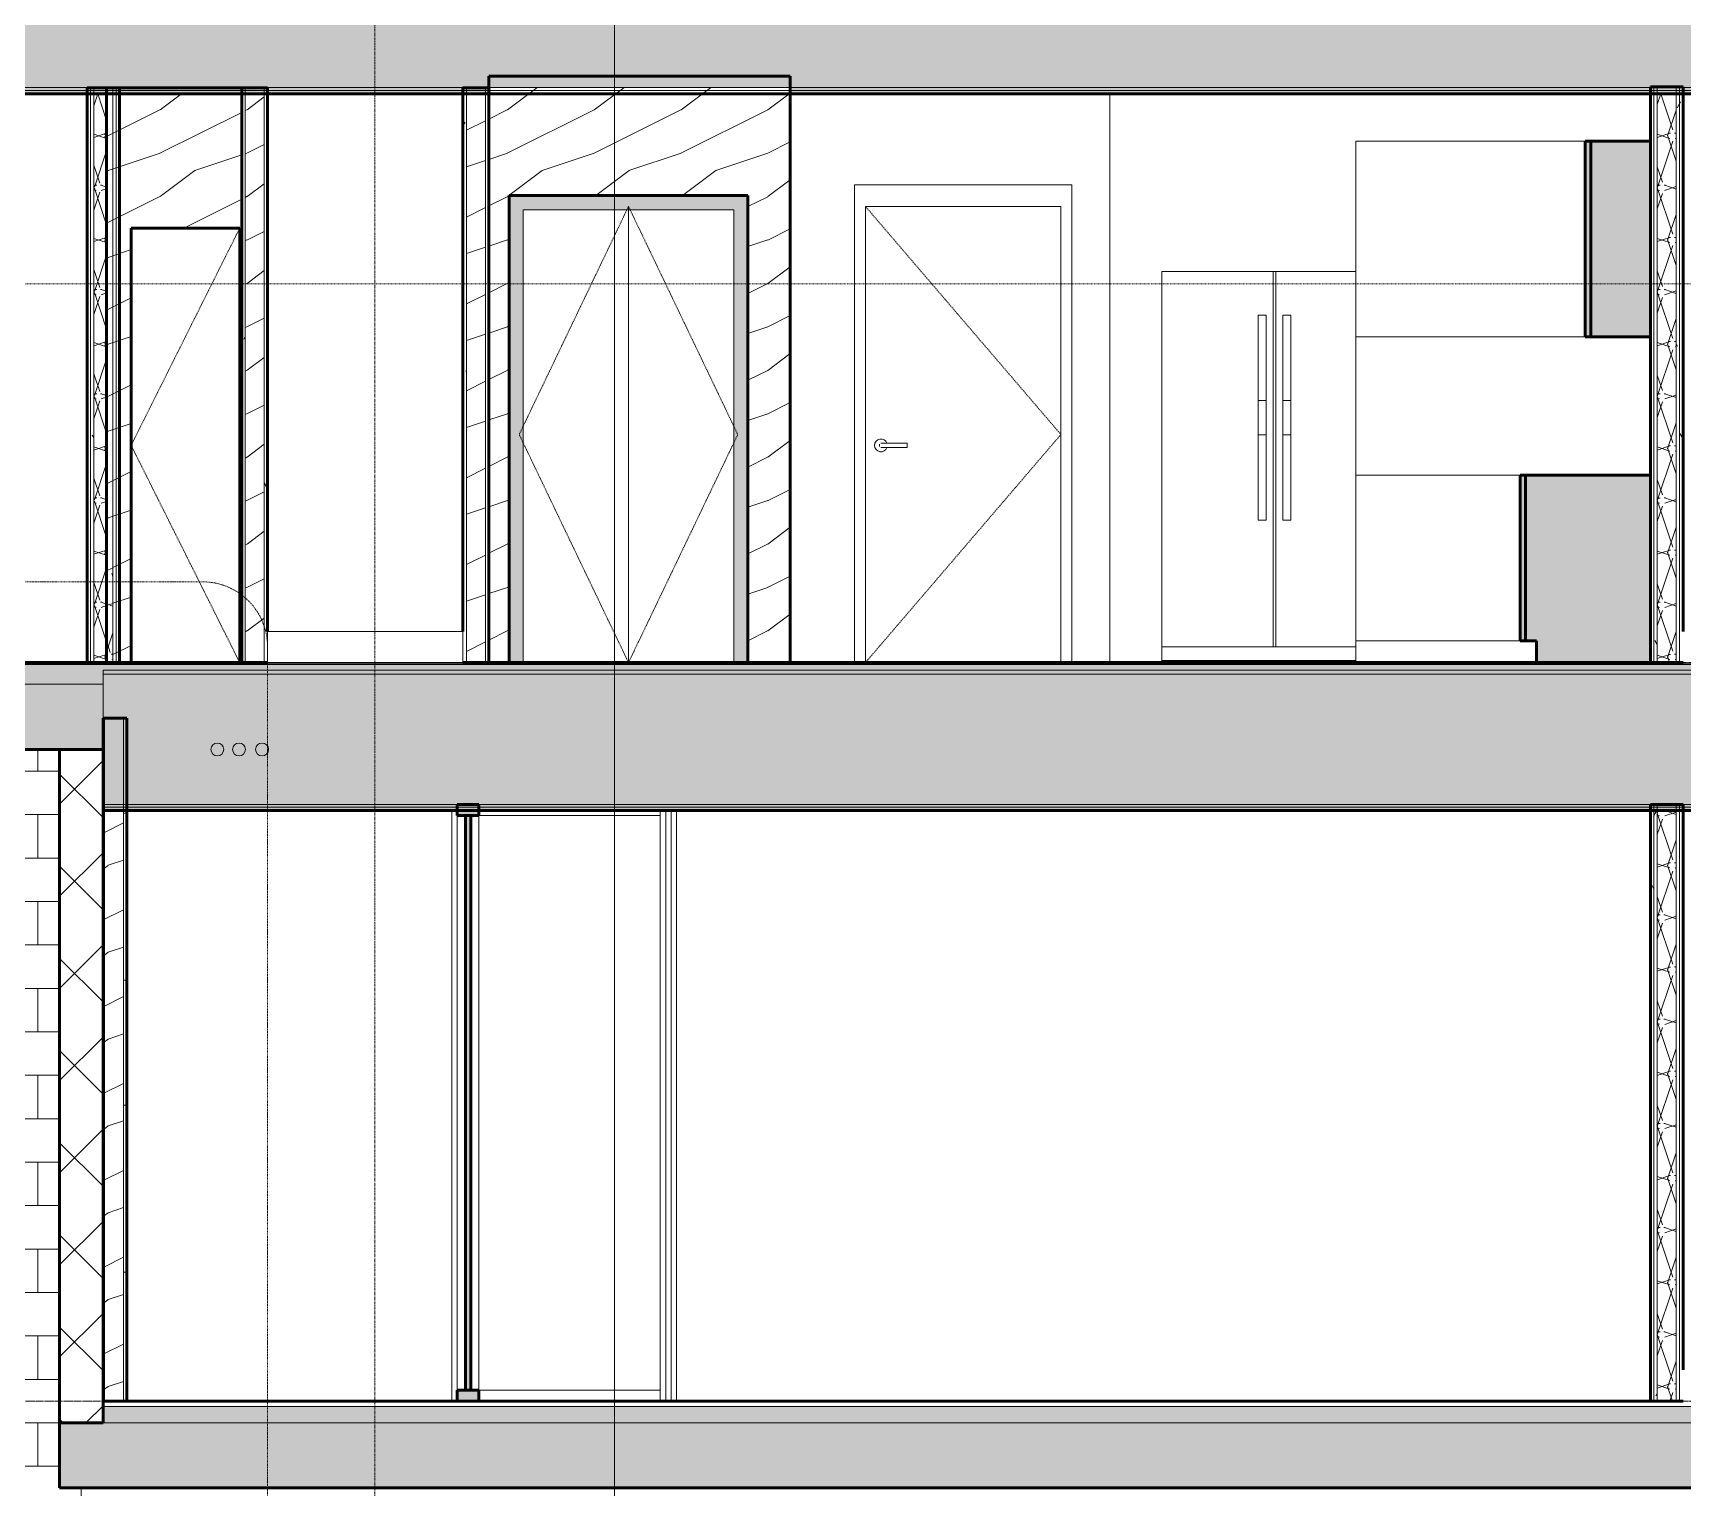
# Model space of a CAD drawing. Header units: inches. Extents: x -4168 to 1833, y -300 to 637.
# Drawn here: x -3217.3 to -2913.3, y -16 to 251.9 of the extents above; entities that cross this region are included whole.
import ezdxf

# ---------------------------------------------------------------- set-up
doc = ezdxf.new("R2010")
doc.units = ezdxf.units.IN
doc.header["$MEASUREMENT"] = 0
for name, pattern in [('Aligning Line 1_8_', [0.25, 0.125, -0.125]), ('Dash 1_16_', [0.125, 0.0625, -0.0625]), ('Dash Dot 3_16_', [0.3125, 0.1875, -0.0625, 0, -0.0625]), ('Grid Line 1_2_', [0.875, 0.5, -0.125, 0.125, -0.125])]:
    doc.linetypes.add(name, pattern=pattern)
for name, color, linetype, lineweight in [('0-1', 7, 'Continuous', 5), ('0-2', 7, 'Continuous', 13), ('0-3', 55, 'Continuous', 9), ('A-ANNO-SYMB-1', 150, 'Dash Dot 3_16_', 9), ('A-DOOR-2', 135, 'Continuous', 13), ('A-DOOR-4', 250, 'Continuous', 9), ('A-DOOR-7', 31, 'Continuous', 9), ('A-DOOR-8', 250, 'Dash 1_16_', 9), ('A-DOOR-FRAM-1', 250, 'Continuous', 9), ('A-FLOR-1', 8, 'Continuous', 5), ('A-FLOR-2', 31, 'Continuous', 5), ('A-FLOR-3', 251, 'Continuous', 5), ('A-FLOR-7', 192, 'Continuous', 50), ('A-FLOR-LEVL-1', 51, 'Grid Line 1_2_', 9), ('A-FLOR-MCUT', 51, 'Continuous', 13), ('A-FLOR-PATT-1', 8, 'Continuous', 9), ('A-GLAZ-CURT-1', 130, 'Continuous', 9), ('A-GLAZ-CURT-2', 10, 'Continuous', 50), ('A-GLAZ-CURT-3', 55, 'Continuous', 9), ('A-GLAZ-CWMG-1', 247, 'Continuous', 9), ('A-GLAZ-CWMG-2', 10, 'Continuous', 50), ('A-GLAZ-CWMG-3', 55, 'Continuous', 9), ('A-WALL-1', 10, 'Continuous', 50), ('A-WALL-2', 7, 'Continuous', 13), ('A-WALL-4', 252, 'Continuous', 13), ('A-WALL-PATT-1', 250, 'Continuous', 9), ('A-WALL-PATT-2', 253, 'Continuous', 9), ('A-WALL-PATT-3', 55, 'Continuous', 9), ('A-WALL-PATT-4', 45, 'Continuous', 9), ('G-ANNO-SYMB', 111, 'Aligning Line 1_8_', 9), ('G-ANNO-SYMB-1', 111, 'Continuous', 9), ('I-WALL-1', 10, 'Continuous', 50), ('I-WALL-2', 135, 'Continuous', 13), ('P-PIPE-3', 94, 'Continuous', 9), ('P-SANR-FIXT-1', 55, 'Continuous', 9), ('Q-CASE-1', 55, 'Continuous', 9), ('Q-CASE-2', 9, 'Continuous', 9), ('Q-CASE-3', 10, 'Continuous', 50), ('Q-SPCQ-1', 55, 'Continuous', 9), ('S-GRID-1', 1, 'Grid Line 1_2_', 9)]:
    doc.layers.add(name, color=color, linetype=linetype, lineweight=lineweight)
pattern_1 = [(216.87, (-3763.257, 162.627), (47.980943, 31.987086), [7.997, -71.971]), (206.565, (-3753.661, 157.829), (-15.993714, -15.99413), [17.881, -17.881]), (198.435, (-3753.661, 149.832), (-31.98674, -15.99388), [10.115, -40.461])]
pattern_2 = [(0, (-3769.654, 146.633), (30.72, 7.68), [1.267, -21.773, 1.267, -21.773, -122.88]), (0, (-3769.654, 146.633), (30.72, 7.68), [-46.08, 1.267, -44.813, 1.267, -21.773, -53.76]), (0, (-3769.654, 146.633), (30.72, 7.68), [-115.2, 1.267, -14.093, 1.267, -37.133]), (120, (-3758.134, 150.473), (-22.011075, 22.7643), [1.267, -21.773, 1.267, -21.773, -122.88]), (120, (-3758.134, 150.473), (-22.011075, 22.7643), [-46.08, 1.267, -44.813, 1.267, -21.773, -53.76]), (120, (-3758.134, 150.473), (-22.011075, 22.7643), [-115.2, 1.267, -14.093, 1.267, -37.133]), (240, (-3754.294, 165.833), (-8.708925, -30.4443), [1.267, -21.773, 1.267, -21.773, -122.88]), (240, (-3754.294, 165.833), (-8.708925, -30.4443), [-46.08, 1.267, -44.813, 1.267, -21.773, -53.76]), (240, (-3754.294, 165.833), (-8.708925, -30.4443), [-115.2, 1.267, -14.093, 1.267, -37.133])]
pattern_3 = [(161.57, (-3769.174, 147.113), (-3.8399538, -1.54e-05), [0, -27.322, 3.034, 0]), (18.43, (-3770.134, 147.113), (-3.8399538, 1.54e-05), [0, -27.322, 3.034, 0]), (108.43, (-3769.174, 147.113), (1.919622, -9.6005246), [9.106, -21.25]), (71.57, (-3770.134, 147.113), (1.919622, 9.6005246), [9.106, -21.25])]
pattern_4 = [(0, (-3769.654, 146.633), (15.36, 3.84), [1.267, -10.253, 1.267, -10.253, -61.44]), (0, (-3769.654, 146.633), (15.36, 3.84), [-23.04, 1.267, -21.773, 1.267, -10.253, -26.88]), (0, (-3769.654, 146.633), (15.36, 3.84), [-57.6, 1.267, -6.413, 1.267, -17.933]), (120, (-3763.894, 148.553), (-11.0055376, 11.38215), [1.267, -10.253, 1.267, -10.253, -61.44]), (120, (-3763.894, 148.553), (-11.0055376, 11.38215), [-23.04, 1.267, -21.773, 1.267, -10.253, -26.88]), (120, (-3763.894, 148.553), (-11.0055376, 11.38215), [-57.6, 1.267, -6.413, 1.267, -17.933]), (240, (-3761.974, 156.233), (-4.3544624, -15.22215), [1.267, -10.253, 1.267, -10.253, -61.44]), (240, (-3761.974, 156.233), (-4.3544624, -15.22215), [-23.04, 1.267, -21.773, 1.267, -10.253, -26.88]), (240, (-3761.974, 156.233), (-4.3544624, -15.22215), [-57.6, 1.267, -6.413, 1.267, -17.933])]
pattern_5 = [(50, (-3769.654, 146.633), (27.5427, -2.40992), [2.88, -31.68]), (355, (-3769.654, 146.633), (-5.32784, 28.88427), [2.304, -25.344]), (100.451, (-3767.36, 146.432), (22.2153, 26.47393), [2.448, -26.924]), (46.184, (-3769.654, 154.313), (40.9819, -6.3564), [4.32, -47.52]), (96.636, (-3766.24, 153.784), (35.89075, 37.4062), [3.671, -40.386]), (351.184, (-3769.654, 154.313), (35.891, 37.4062), [3.456, -38.016]), (21, (-3765.814, 152.393), (22.92104, -15.46073), [2.88, -31.68]), (326, (-3765.814, 152.393), (9.34353, 27.84574), [2.304, -25.344]), (71.451, (-3763.904, 151.105), (32.26477, 12.38442), [2.448, -26.924]), (37.5, (-3769.654, 146.633), (0.466855, 12.782707), [1.267, -23.77, 1.267, -24.461, -25.44]), (37.5, (-3769.654, 146.633), (0.466855, 12.782707), [-50.765, 1.267, -24.173]), (7.5, (-3769.654, 146.633), (10.10159, 15.14509), [1.267, -13.402, 1.267, -23.194, -9.696]), (7.5, (-3769.654, 146.633), (10.10159, 15.14509), [-39.13, 1.267, -8.429]), (327.5, (-3778.217, 146.633), (20.49916, -0.86578), [1.267, -8.333, 1.267, -28.685, -39.744]), (327.5, (-3778.217, 146.633), (20.49916, -0.86578), [-39.552, 1.267, -38.477]), (317.5, (-3782.057, 146.633), (22.39478, 3.84429), [1.267, -11.213, 1.267, -18.624, -28.224]), (317.5, (-3782.057, 146.633), (22.39478, 3.84429), [-32.371, 1.267, -26.957])]

# ---------------------------------------------------------------- blocks, each defined once
blk = doc.blocks.new('Refrigerator_-_Side-by-Side_6047 - 36_ X 30_-1372843-BUILDING SECTION - NORTH_SOUTH THRU PARKING RAMP - LOOKING WEST')
at = {"layer": 'Q-SPCQ-1'}
for p, q in [((-3009.32, 340), (-3009.32, 270.87)), ((-2988.82, 340), (-3009.32, 340)), ((-2988.32, 340), (-2988.82, 340)), ((-2988.82, 270.87), (-2988.82, 340)), ((-2988.32, 340), (-2988.32, 270.87)), ((-2973.57, 340), (-2988.32, 340)), ((-2973.57, 270.87), (-2973.57, 340)), ((-2991.6, 316.29), (-2991.6, 332)), ((-2991.6, 332), (-2990.09, 332)), ((-2990.09, 332), (-2990.09, 316.29)), ((-2987.06, 316.29), (-2987.06, 332)), ((-2985.55, 332), (-2987.06, 332)), ((-2985.55, 332), (-2985.55, 316.29)), ((-2991.6, 309.94), (-2991.6, 316.29)), ((-2991.6, 316.29), (-2990.09, 316.29)), ((-2990.09, 316.29), (-2990.09, 309.94)), ((-2987.06, 309.94), (-2987.06, 316.29)), ((-2985.55, 316.29), (-2987.06, 316.29)), ((-2985.55, 316.29), (-2985.55, 309.94)), ((-2991.6, 294.23), (-2991.6, 309.94)), ((-2991.6, 309.94), (-2990.09, 309.94)), ((-2990.09, 309.94), (-2990.09, 294.23)), ((-2987.06, 294.23), (-2987.06, 309.94)), ((-2985.55, 309.94), (-2987.06, 309.94)), ((-2985.55, 309.94), (-2985.55, 294.23)), ((-2991.6, 294.23), (-2990.09, 294.23)), ((-2985.55, 294.23), (-2987.06, 294.23)), ((-3009.32, 268.37), (-3009.32, 270.87)), ((-3009.32, 270.87), (-2988.82, 270.87)), ((-2988.32, 270.87), (-2988.82, 270.87)), ((-2988.32, 270.87), (-2973.57, 270.87)), ((-2973.57, 270.87), (-2973.57, 268.37)), ((-3009.32, 268.37), (-2973.57, 268.37)), ((-3009.32, 268), (-3009.32, 268.37)), ((-2973.57, 268.37), (-2973.57, 268))]:
    blk.add_line(p, q, dxfattribs=at)
blk = doc.blocks.new('OD_CW_Base Cabinet - OD_CW_Base Cabinet-1445614-BUILDING SECTION - NORTH_SOUTH THRU PARKING RAMP - LOOKING WEST')
at = {"layer": 'Q-CASE-2'}
for points in [[(-2943.32, 272), (-2942.32, 272), (-2942.32, 302.5), (-2943.32, 302.5), (-2943.32, 297.77)], [(-2923.97, 268), (-2919.32, 268), (-2919.32, 302.5), (-2942.32, 302.5), (-2942.32, 272), (-2940.32, 272), (-2940.32, 268)]]:
    blk.add_hatch(color=256, dxfattribs=at).paths.add_polyline_path(points, flags=0)
at = {"layer": 'Q-CASE-3'}
for p, q in [((-2943.32, 302.5), (-2943.32, 272)), ((-2942.32, 302.5), (-2943.32, 302.5)), ((-2942.32, 272), (-2942.32, 302.5)), ((-2942.32, 302.5), (-2942.32, 272)), ((-2919.32, 302.5), (-2942.32, 302.5)), ((-2919.32, 268), (-2919.32, 302.5)), ((-2943.32, 272), (-2942.32, 272)), ((-2942.32, 272), (-2940.32, 272)), ((-2940.32, 272), (-2940.32, 268)), ((-2940.32, 268), (-2919.32, 268))]:
    blk.add_line(p, q, dxfattribs=at)
blk = doc.blocks.new('OD_CW_Base Cabinet - OD_CW_Base Cabinet-1916523-BUILDING SECTION - NORTH_SOUTH THRU PARKING RAMP - LOOKING WEST')
at = {"layer": 'Q-CASE-1'}
for p, q in [((-2943.32, 302.5), (-2973.57, 302.5)), ((-2973.57, 272), (-2943.32, 272))]:
    blk.add_line(p, q, dxfattribs=at)
blk = doc.blocks.new('OD_CW_Upper Cabinet - OD_CW_Upper Cabinet-1916543-BUILDING SECTION - NORTH_SOUTH THRU PARKING RAMP - LOOKING WEST')
at = {"layer": 'Q-CASE-2'}
for points in [[(-2931.32, 328), (-2930.32, 328), (-2930.32, 364), (-2931.32, 364), (-2931.32, 343.62)], [(-2919.32, 328), (-2919.32, 364), (-2930.32, 364), (-2930.32, 328), (-2923.97, 328)]]:
    blk.add_hatch(color=256, dxfattribs=at).paths.add_polyline_path(points, flags=0)
at = {"layer": 'Q-CASE-3'}
for p, q in [((-2931.32, 364), (-2931.32, 328)), ((-2930.32, 364), (-2931.32, 364)), ((-2930.32, 328), (-2930.32, 364)), ((-2930.32, 364), (-2930.32, 328)), ((-2919.32, 364), (-2930.32, 364)), ((-2919.32, 328), (-2919.32, 364)), ((-2931.32, 328), (-2930.32, 328)), ((-2930.32, 328), (-2919.32, 328))]:
    blk.add_line(p, q, dxfattribs=at)
blk = doc.blocks.new('OD_CW_Upper Cabinet - OD_CW_Upper Cabinet-1916511-BUILDING SECTION - NORTH_SOUTH THRU PARKING RAMP - LOOKING WEST')
at = {"layer": 'Q-CASE-1'}
for p, q in [((-2931.32, 364), (-2973.57, 364)), ((-2973.57, 364), (-2973.57, 340)), ((-2973.57, 328), (-2931.32, 328))]:
    blk.add_line(p, q, dxfattribs=at)
blk = doc.blocks.new('Flush-Double-Door-Adj_swing-w_handle_2100 - 1_-8_ x 7_-0_-2080036-BUILDING SECTION - NORTH_SOUTH THRU PARKING RAMP - LOOKING WEST')
at = {"layer": 'A-DOOR-7'}
blk.add_hatch(color=256, dxfattribs=at).paths.add_polyline_path([(-3126.95, 268), (-3126.95, 351.37), (-3088.2, 351.37), (-3088.2, 268), (-3085.57, 268), (-3085.57, 354), (-3129.57, 354), (-3129.57, 268)], flags=0)
at = {"layer": 'A-DOOR-2'}
blk.add_line((-3107.57, 352), (-3107.57, 268), dxfattribs=at)
at = {"layer": 'A-DOOR-7'}
for p, q in [((-3085.57, 354), (-3129.57, 354)), ((-3129.57, 354), (-3129.57, 268)), ((-3085.57, 268), (-3085.57, 354)), ((-3126.95, 268), (-3126.95, 351.37)), ((-3126.95, 351.37), (-3088.2, 351.37)), ((-3088.2, 351.37), (-3088.2, 268)), ((-3129.57, 268), (-3126.95, 268)), ((-3088.2, 268), (-3085.57, 268))]:
    blk.add_line(p, q, dxfattribs=at)
at = {"layer": 'A-DOOR-8'}
for p, q in [((-3107.57, 352), (-3127.71, 310)), ((-3107.57, 352), (-3087.44, 310)), ((-3107.57, 268), (-3127.71, 310)), ((-3107.57, 268), (-3087.44, 310))]:
    blk.add_line(p, q, dxfattribs=at)
blk = doc.blocks.new('Shower Base-3D - 36_ x 36_-V10-BUILDING SECTION - NORTH_SOUTH THRU PARKING RAMP - LOOKING WEST')
at = {"layer": 'P-SANR-FIXT-1'}
for p, q in [((-3174.06, 273.75), (-3138.06, 273.75)), ((-3174.06, 268), (-3174.06, 273.75)), ((-3138.06, 268), (-3138.06, 273.75)), ((-3138.06, 268), (-3174.06, 268))]:
    blk.add_line(p, q, dxfattribs=at)
blk = doc.blocks.new('Single-Flush - CLOSET-V11-BUILDING SECTION - NORTH_SOUTH THRU PARKING RAMP - LOOKING WEST')
at = {"layer": 'A-DOOR-8'}
for p in [(-3179.19, 348), (-3179.19, 268)]:
    blk.add_line(p, (-3199.19, 308), dxfattribs=at)
blk = doc.blocks.new('CTR - 1st Phase - Unit Layouts_rvt-1-BUILDING SECTION - NORTH_SOUTH THRU PARKING RAMP - LOOKING WEST')
at = {"layer": 'A-WALL-PATT-1'}
h = blk.add_hatch(dxfattribs=at)
h.set_pattern_fill('FP_1', color=256, style=0, pattern_type=2)
h.set_pattern_definition(pattern_2)
h.paths.add_polyline_path([(-3178.19, 136), (-3178.19, 240.75), (-3178.81, 240.75), (-3178.81, 136)], flags=0)
h = blk.add_hatch(dxfattribs=at)
h.set_pattern_fill('FP_1', color=256, style=0, pattern_type=2)
h.set_pattern_definition(pattern_2)
h.paths.add_polyline_path([(-3174.06, 136), (-3174.06, 240.75), (-3174.69, 240.75), (-3174.69, 136)], flags=0)
h = blk.add_hatch(dxfattribs=at)
h.set_pattern_fill('FP_1', color=256, style=0, pattern_type=2)
h.set_pattern_definition(pattern_2)
h.paths.add_polyline_path([(-3138.06, 136), (-3137.44, 136), (-3137.44, 240.75), (-3138.06, 240.75), (-3138.06, 137.3)], flags=0)
at = {"layer": 'A-WALL-PATT-2'}
h = blk.add_hatch(dxfattribs=at)
h.set_pattern_fill('FP_4', color=256, style=0, pattern_type=2)
h.set_pattern_definition(pattern_1)
h.paths.add_polyline_path([(-3202.57, 136), (-3199.19, 136), (-3199.19, 216), (-3179.19, 216), (-3179.19, 136), (-3178.81, 136), (-3178.83, 240.75), (-3203.7, 240.75), (-3203.7, 136), (-3202.57, 155.95)], flags=0)
h = blk.add_hatch(dxfattribs=at)
h.set_pattern_fill('FP_4', color=256, style=0, pattern_type=2)
h.set_pattern_definition(pattern_1)
h.paths.add_polyline_path([(-3177.22, 136), (-3174.69, 136), (-3174.69, 240.75), (-3178.19, 240.75), (-3178.19, 136)], flags=0)
h = blk.add_hatch(dxfattribs=at)
h.set_pattern_fill('FP_4', color=256, style=0, pattern_type=2)
h.set_pattern_definition(pattern_1)
h.paths.add_polyline_path([(-3133.94, 136), (-3133.94, 240.75), (-3137.44, 240.75), (-3137.44, 136)], flags=0)
h = blk.add_hatch(dxfattribs=at)
h.set_pattern_fill('FP_4', color=256, style=0, pattern_type=2)
h.set_pattern_definition(pattern_1)
h.paths.add_polyline_path([(-3085.57, 136), (-3077.77, 136), (-3077.77, 241.87), (-3132.95, 241.87), (-3132.76, 240.75), (-3133.31, 240.75), (-3133.31, 136), (-3129.57, 136), (-3129.57, 222), (-3085.57, 222), (-3085.57, 138.4)], flags=0)
at = {"layer": 'A-WALL-1'}
for p, q in [((-3077.77, 244), (-3133.31, 244)), ((-3133.31, 244), (-3133.31, 136)), ((-3077.77, 136), (-3077.77, 244)), ((-3178.81, 241.87), (-3203.7, 241.87)), ((-3203.7, 241.87), (-3203.7, 136)), ((-3178.81, 241.87), (-3178.81, 136)), ((-3174.06, 241.87), (-3178.81, 241.87)), ((-3178.81, 136), (-3178.81, 241.87)), ((-3174.06, 141.75), (-3174.06, 241.87)), ((-3138.06, 241.87), (-3138.06, 141.75)), ((-3133.31, 241.87), (-3138.06, 241.87)), ((-3133.31, 136), (-3133.31, 241.87)), ((-3129.57, 136), (-3129.57, 222)), ((-3129.57, 222), (-3085.57, 222)), ((-3085.57, 222), (-3085.57, 136)), ((-3199.19, 136), (-3199.19, 216)), ((-3199.19, 216), (-3179.19, 216)), ((-3179.19, 216), (-3179.19, 136)), ((-3203.7, 136), (-3199.19, 136)), ((-3179.19, 136), (-3178.81, 136)), ((-3178.81, 136), (-3174.06, 136)), ((-3138.06, 136), (-3133.31, 136)), ((-3133.31, 136), (-3129.57, 136)), ((-3085.57, 136), (-3077.77, 136))]:
    blk.add_line(p, q, dxfattribs=at)
at = {"layer": 'A-WALL-2'}
for p, q in [((-3178.19, 136), (-3178.19, 241.87)), ((-3174.69, 136), (-3174.69, 241.87)), ((-3137.44, 136), (-3137.44, 241.87)), ((-3133.94, 136), (-3133.94, 241.87))]:
    blk.add_line(p, q, dxfattribs=at)
at = {"layer": '0-2'}
for name in ['OD_CW_Upper Cabinet - OD_CW_Upper Cabinet-1916511-BUILDING SECTION - NORTH_SOUTH THRU PARKING RAMP - LOOKING WEST', 'OD_CW_Upper Cabinet - OD_CW_Upper Cabinet-1916543-BUILDING SECTION - NORTH_SOUTH THRU PARKING RAMP - LOOKING WEST', 'Flush-Double-Door-Adj_swing-w_handle_2100 - 1_-8_ x 7_-0_-2080036-BUILDING SECTION - NORTH_SOUTH THRU PARKING RAMP - LOOKING WEST', 'Single-Flush - CLOSET-V11-BUILDING SECTION - NORTH_SOUTH THRU PARKING RAMP - LOOKING WEST', 'Refrigerator_-_Side-by-Side_6047 - 36_ X 30_-1372843-BUILDING SECTION - NORTH_SOUTH THRU PARKING RAMP - LOOKING WEST', 'OD_CW_Base Cabinet - OD_CW_Base Cabinet-1916523-BUILDING SECTION - NORTH_SOUTH THRU PARKING RAMP - LOOKING WEST', 'OD_CW_Base Cabinet - OD_CW_Base Cabinet-1445614-BUILDING SECTION - NORTH_SOUTH THRU PARKING RAMP - LOOKING WEST', 'Shower Base-3D - 36_ x 36_-V10-BUILDING SECTION - NORTH_SOUTH THRU PARKING RAMP - LOOKING WEST']:
    blk.add_blockref(name, (0, -132), dxfattribs=at)
blk = doc.blocks.new('System Panel - Glazed-2030653-BUILDING SECTION - NORTH_SOUTH THRU PARKING RAMP - LOOKING WEST')
at = {"layer": 'A-GLAZ-CURT-1'}
blk.add_hatch(color=256, dxfattribs=at).paths.add_polyline_path([(-3137.31, 2), (-3136.62, 2), (-3136.62, 107.87), (-3137.62, 107.87), (-3137.62, 2)], flags=0)
at = {"layer": 'A-GLAZ-CURT-2'}
for p, q in [((-3136.62, 107.87), (-3137.62, 107.87)), ((-3137.62, 107.87), (-3137.62, 2)), ((-3136.62, 2), (-3136.62, 107.87)), ((-3137.62, 2), (-3136.62, 2))]:
    blk.add_line(p, q, dxfattribs=at)
blk = doc.blocks.new('Rectangular Mullion - 2_ x 4_ rectangular-1978849-BUILDING SECTION - NORTH_SOUTH THRU PARKING RAMP - LOOKING WEST')
at = {"layer": 'A-GLAZ-CWMG-1'}
blk.add_hatch(color=256, dxfattribs=at).paths.add_polyline_path([(-3136.62, 107.87), (-3135.12, 107.87), (-3135.12, 108.75), (-3139.12, 108.75), (-3139.12, 107.87), (-3137.12, 107.87)], flags=0)
at = {"layer": 'A-GLAZ-CWMG-2'}
for p, q in [((-3135.12, 109.87), (-3139.12, 109.87)), ((-3139.12, 109.87), (-3139.12, 107.87)), ((-3135.12, 107.87), (-3135.12, 109.87)), ((-3139.12, 107.87), (-3135.12, 107.87))]:
    blk.add_line(p, q, dxfattribs=at)
blk = doc.blocks.new('Rectangular Mullion - 2_ x 4_ rectangular-1978850-BUILDING SECTION - NORTH_SOUTH THRU PARKING RAMP - LOOKING WEST')
at = {"layer": 'A-GLAZ-CWMG-1'}
blk.add_hatch(color=256, dxfattribs=at).paths.add_polyline_path([(-3136.62, 0), (-3135.12, 0), (-3135.12, 2), (-3139.12, 2), (-3139.12, 0), (-3137.12, 0)], flags=0)
at = {"layer": 'A-GLAZ-CWMG-2'}
for p, q in [((-3135.12, 2), (-3139.12, 2)), ((-3139.12, 2), (-3139.12, 0)), ((-3135.12, 0), (-3135.12, 2)), ((-3139.12, 0), (-3135.12, 0))]:
    blk.add_line(p, q, dxfattribs=at)
blk = doc.blocks.new('Rectangular Mullion - 2_ x 4_ rectangular-2030648-BUILDING SECTION - NORTH_SOUTH THRU PARKING RAMP - LOOKING WEST')
at = {"layer": 'A-GLAZ-CWMG-3'}
for p, q in [((-3139.12, 107.87), (-3139.12, 2)), ((-3135.12, 107.87), (-3135.12, 2))]:
    blk.add_line(p, q, dxfattribs=at)
blk = doc.blocks.new('HOLLOW METAL - UNIT DOOR-2058840-BUILDING SECTION - NORTH_SOUTH THRU PARKING RAMP - LOOKING WEST')
at = {"layer": 'A-DOOR-4'}
for p, q in [((-3063.92, 352), (-3063.92, 268)), ((-3027.92, 352), (-3063.92, 352)), ((-3027.92, 268), (-3027.92, 352)), ((-3056.25, 308.39), (-3060.38, 308.39)), ((-3060.38, 307.61), (-3056.25, 307.61)), ((-3056.25, 308.39), (-3056.25, 308)), ((-3056.25, 308), (-3056.25, 307.61))]:
    blk.add_line(p, q, dxfattribs=at)
at = {"layer": 'A-DOOR-4', "flags": 128}
for points in [[(-3060.38, 308.39), (-3060.4, 308.39), (-3060.43, 308.39), (-3060.45, 308.39), (-3060.47, 308.39), (-3060.5, 308.39), (-3060.52, 308.39), (-3060.54, 308.39), (-3060.57, 308.39), (-3060.59, 308.39), (-3060.61, 308.39), (-3060.63, 308.39), (-3060.65, 308.39), (-3060.67, 308.39), (-3060.69, 308.39), (-3060.71, 308.39), (-3060.73, 308.39), (-3060.75, 308.39), (-3060.77, 308.39), (-3060.79, 308.39), (-3060.8, 308.39), (-3060.82, 308.39), (-3060.84, 308.39), (-3060.85, 308.39), (-3060.86, 308.39), (-3060.88, 308.39), (-3060.89, 308.39), (-3060.9, 308.39), (-3060.91, 308.39), (-3060.92, 308.39), (-3060.93, 308.39), (-3060.94, 308.39), (-3060.95, 308.39), (-3060.95, 308.39), (-3060.96, 308.39), (-3060.96, 308.39), (-3060.97, 308.39), (-3060.97, 308.39), (-3060.97, 308.39), (-3060.97, 308.39)], [(-3060.97, 307.61), (-3060.97, 307.61), (-3060.97, 307.61), (-3060.97, 307.61), (-3060.96, 307.61), (-3060.96, 307.61), (-3060.95, 307.61), (-3060.95, 307.61), (-3060.94, 307.61), (-3060.93, 307.61), (-3060.92, 307.61), (-3060.91, 307.61), (-3060.9, 307.61), (-3060.89, 307.61), (-3060.88, 307.61), (-3060.87, 307.61), (-3060.85, 307.61), (-3060.84, 307.61), (-3060.82, 307.61), (-3060.81, 307.61), (-3060.79, 307.61), (-3060.77, 307.61), (-3060.76, 307.61), (-3060.74, 307.61), (-3060.72, 307.61), (-3060.7, 307.61), (-3060.68, 307.61), (-3060.66, 307.61), (-3060.64, 307.61), (-3060.62, 307.61), (-3060.59, 307.61), (-3060.57, 307.61), (-3060.55, 307.61), (-3060.53, 307.61), (-3060.5, 307.61), (-3060.48, 307.61), (-3060.46, 307.61), (-3060.43, 307.61), (-3060.41, 307.61), (-3060.39, 307.61), (-3060.38, 307.61)]]:
    blk.add_lwpolyline(points, dxfattribs=at)
at = {"layer": 'A-DOOR-4'}
for centre, radius, start, end in [((-3061.07, 308), 1.18, 19.6343, 180), ((-3061.07, 308), 1.18, 180, 340.4367), ((-3060.97, 308), 0.394, 150, 180), ((-3060.97, 308), 0.394, 180, 210), ((-3060.97, 308), 0.394, 90, 105), ((-3060.97, 308), 0.394, 255, 270)]:
    blk.add_arc(centre, radius, start, end, dxfattribs=at)
at = {"layer": 'A-DOOR-8'}
for p, q in [((-3063.92, 352), (-3027.92, 310)), ((-3027.92, 310), (-3063.92, 268))]:
    blk.add_line(p, q, dxfattribs=at)
at = {"layer": 'A-DOOR-FRAM-1'}
for p, q in [((-3065.92, 356), (-3065.92, 268)), ((-3025.92, 356), (-3065.92, 356)), ((-3025.92, 268), (-3025.92, 356)), ((-3063.92, 268), (-3063.92, 352)), ((-3063.92, 352), (-3027.92, 352)), ((-3027.92, 268), (-3027.92, 352))]:
    blk.add_line(p, q, dxfattribs=at)
blk = doc.blocks.new('System Panel - Glazed-2075370-BUILDING SECTION - NORTH_SOUTH THRU PARKING RAMP - LOOKING WEST')
at = {"layer": 'A-GLAZ-CURT-3'}
blk.add_line((-3101.73, 107.87), (-3135.12, 107.87), dxfattribs=at)
blk = doc.blocks.new('Rectangular Mullion - 2_ x 4_ rectangular-2075367-BUILDING SECTION - NORTH_SOUTH THRU PARKING RAMP - LOOKING WEST')
at = {"layer": 'A-GLAZ-CWMG-3'}
for q in [(-3135.12, 2), (-3101.73, 0)]:
    blk.add_line((-3101.73, 2), q, dxfattribs=at)
blk = doc.blocks.new('Rectangular Mullion - 2_ x 4_ rectangular-2075504-BUILDING SECTION - NORTH_SOUTH THRU PARKING RAMP - LOOKING WEST')
at = {"layer": 'A-GLAZ-CWMG-3'}
blk.add_line((-3100.72, 108.75), (-3100.72, 0), dxfattribs=at)
blk = doc.blocks.new('Rectangular Mullion - 2_ x 4_ rectangular-2075369-BUILDING SECTION - NORTH_SOUTH THRU PARKING RAMP - LOOKING WEST')
at = {"layer": 'A-GLAZ-CWMG-3'}
for p, q in [((-3101.73, 108.75), (-3101.73, 0)), ((-3099.73, 0), (-3099.73, 108.75))]:
    blk.add_line(p, q, dxfattribs=at)
blk = doc.blocks.new('CTR - 1st Phase - Common Walls_rvt-1-BUILDING SECTION - NORTH_SOUTH THRU PARKING RAMP - LOOKING WEST')
at = {"layer": 'A-WALL-4'}
blk.add_hatch(color=256, dxfattribs=at).paths.add_polyline_path([(-3204.12, 0), (-3204.12, 108.75), (-3204.37, 108.75), (-3204.37, 0)], flags=0)
at = {"layer": 'A-WALL-PATT-1'}
h = blk.add_hatch(dxfattribs=at)
h.set_pattern_fill('FP_1', color=256, style=0, pattern_type=2)
h.set_pattern_definition(pattern_2)
h.paths.add_polyline_path([(-3206.7, 136), (-3206.7, 240.75), (-3207.32, 240.75), (-3207.32, 136)], flags=0)
h = blk.add_hatch(dxfattribs=at)
h.set_pattern_fill('FP_1', color=256, style=0, pattern_type=2)
h.set_pattern_definition(pattern_2)
h.paths.add_polyline_path([(-3206.7, 136), (-3206.07, 136), (-3206.07, 240.75), (-3206.7, 240.75), (-3206.7, 160.23)], flags=0)
h = blk.add_hatch(dxfattribs=at)
h.set_pattern_fill('FP_1', color=256, style=0, pattern_type=2)
h.set_pattern_definition(pattern_2)
h.paths.add_polyline_path([(-2918.7, 136), (-2918.07, 136), (-2918.07, 240.75), (-2918.7, 240.75), (-2918.7, 137.3)], flags=0)
h = blk.add_hatch(dxfattribs=at)
h.set_pattern_fill('FP_1', color=256, style=0, pattern_type=2)
h.set_pattern_definition(pattern_2)
h.paths.add_polyline_path([(-2913.95, 136), (-2913.95, 240.75), (-2914.57, 240.75), (-2914.57, 136)], flags=0)
h = blk.add_hatch(dxfattribs=at)
h.set_pattern_fill('FP_1', color=256, style=0, pattern_type=2)
h.set_pattern_definition(pattern_2)
h.paths.add_polyline_path([(-2913.32, 136), (-2913.32, 240.75), (-2913.95, 240.75), (-2913.95, 136)], flags=0)
h = blk.add_hatch(dxfattribs=at)
h.set_pattern_fill('FP_1', color=256, style=0, pattern_type=2)
h.set_pattern_definition(pattern_2)
h.paths.add_polyline_path([(-3200, 0), (-3200, 108.75), (-3200.62, 108.75), (-3200.62, 0)], flags=0)
h = blk.add_hatch(dxfattribs=at)
h.set_pattern_fill('FP_1', color=256, style=0, pattern_type=2)
h.set_pattern_definition(pattern_2)
h.paths.add_polyline_path([(-2919.32, 0), (-2918.7, 0), (-2918.7, 108.75), (-2919.32, 108.75), (-2919.32, 0.4)], flags=0)
h = blk.add_hatch(dxfattribs=at)
h.set_pattern_fill('FP_1', color=256, style=0, pattern_type=2)
h.set_pattern_definition(pattern_2)
h.paths.add_polyline_path([(-2918.7, 0), (-2918.07, 0), (-2918.07, 108.75), (-2918.7, 108.75), (-2918.7, 0.4)], flags=0)
h = blk.add_hatch(dxfattribs=at)
h.set_pattern_fill('FP_1', color=256, style=0, pattern_type=2)
h.set_pattern_definition(pattern_2)
h.paths.add_polyline_path([(-2913.95, 0), (-2913.95, 108.75), (-2914.57, 108.75), (-2914.57, 0)], flags=0)
at = {"layer": 'A-WALL-PATT-2'}
h = blk.add_hatch(dxfattribs=at)
h.set_pattern_fill('FP_5', color=256, style=0, pattern_type=2)
h.set_pattern_definition(pattern_3)
h.paths.add_polyline_path([(-3202.57, 136), (-3202.57, 155.95), (-3203.7, 136)], flags=0)
h.paths.add_polyline_path([(-3204.37, 136), (-3203.7, 136), (-3203.7, 240.75), (-3206.07, 240.75), (-3206.07, 136)], flags=0)
h = blk.add_hatch(dxfattribs=at)
h.set_pattern_fill('FP_5', color=256, style=0, pattern_type=2)
h.set_pattern_definition(pattern_3)
h.paths.add_polyline_path([(-2914.57, 136), (-2914.57, 240.75), (-2918.07, 240.75), (-2918.07, 136)], flags=0)
h = blk.add_hatch(dxfattribs=at)
h.set_pattern_fill('FP_4', color=256, style=0, pattern_type=2)
h.set_pattern_definition(pattern_1)
h.paths.add_polyline_path([(-3200.62, 0), (-3200.62, 108.75), (-3204.12, 108.75), (-3204.12, 0)], flags=0)
h = blk.add_hatch(dxfattribs=at)
h.set_pattern_fill('FP_5', color=256, style=0, pattern_type=2)
h.set_pattern_definition(pattern_3)
h.paths.add_polyline_path([(-2918.07, 0), (-2914.57, 0), (-2914.57, 108.75), (-2918.07, 108.75), (-2918.07, 0.39)], flags=0)
at = {"layer": 'A-WALL-1'}
for p, q in [((-3204.37, 125.75), (-3204.37, 0)), ((-3200, 125.75), (-3204.37, 125.75)), ((-3200, 0), (-3200, 125.75)), ((-3204.37, 0), (-3200, 0))]:
    blk.add_line(p, q, dxfattribs=at)
at = {"layer": 'A-WALL-2'}
for p, q in [((-3206.7, 241.87), (-3206.7, 136)), ((-3206.07, 241.87), (-3206.07, 136)), ((-3202.57, 241.87), (-3202.57, 136)), ((-3201.95, 241.87), (-3201.95, 136)), ((-2918.7, 242), (-2918.7, 136)), ((-2918.07, 242), (-2918.07, 136)), ((-2914.57, 242), (-2914.57, 136)), ((-2913.95, 242), (-2913.95, 136)), ((-3204.12, 125.75), (-3204.12, 0)), ((-3200.62, 125.75), (-3200.62, 0)), ((-2918.7, 0), (-2918.7, 109.87)), ((-2918.07, 0), (-2918.07, 109.87)), ((-2914.57, 0), (-2914.57, 109.87)), ((-2913.95, 0), (-2913.95, 109.87))]:
    blk.add_line(p, q, dxfattribs=at)
at = {"layer": 'I-WALL-1'}
for p, q in [((-3207.32, 241.87), (-3207.32, 136)), ((-3201.32, 241.87), (-3207.32, 241.87)), ((-3201.32, 136), (-3201.32, 241.87)), ((-2919.32, 242), (-2919.32, 136)), ((-2913.32, 242), (-2919.32, 242)), ((-2913.32, 141.75), (-2913.32, 242)), ((-3207.32, 136), (-3201.32, 136)), ((-2919.32, 136), (-2913.32, 136)), ((-2913.32, 109.87), (-2919.32, 109.87)), ((-2919.32, 109.87), (-2919.32, 0)), ((-2913.32, 5.75), (-2913.32, 109.87)), ((-2919.32, 0), (-2913.32, 0))]:
    blk.add_line(p, q, dxfattribs=at)
at = {"layer": 'I-WALL-2'}
for p, q in [((-3018.92, 240.75), (-3018.92, 136)), ((-3065.92, 136), (-3065.92, 224)), ((-3065.92, 224), (-3025.92, 224)), ((-3025.92, 224), (-3025.92, 136)), ((-3140.12, 0), (-3140.12, 108.75)), ((-3098.72, 108.75), (-3098.72, 0))]:
    blk.add_line(p, q, dxfattribs=at)
at = {"layer": 'P-PIPE-3'}
for centre, start, end in [((-3183.32, 120), 0, 180), ((-3183.32, 120), 180, 0), ((-3179.32, 120), 0, 180), ((-3179.32, 120), 180, 0), ((-3175.07, 120), 0, 180), ((-3175.07, 120), 180, 0)]:
    blk.add_arc(centre, 1.19, start, end, dxfattribs=at)
at = {"layer": '0-3'}
for name, p in [('HOLLOW METAL - UNIT DOOR-2058840-BUILDING SECTION - NORTH_SOUTH THRU PARKING RAMP - LOOKING WEST', (0, -132)), ('Rectangular Mullion - 2_ x 4_ rectangular-1978849-BUILDING SECTION - NORTH_SOUTH THRU PARKING RAMP - LOOKING WEST', (0, 0)), ('Rectangular Mullion - 2_ x 4_ rectangular-2030648-BUILDING SECTION - NORTH_SOUTH THRU PARKING RAMP - LOOKING WEST', (0, 0)), ('System Panel - Glazed-2030653-BUILDING SECTION - NORTH_SOUTH THRU PARKING RAMP - LOOKING WEST', (0, 0)), ('System Panel - Glazed-2075370-BUILDING SECTION - NORTH_SOUTH THRU PARKING RAMP - LOOKING WEST', (0, 0)), ('Rectangular Mullion - 2_ x 4_ rectangular-2075369-BUILDING SECTION - NORTH_SOUTH THRU PARKING RAMP - LOOKING WEST', (0, 0)), ('Rectangular Mullion - 2_ x 4_ rectangular-2075504-BUILDING SECTION - NORTH_SOUTH THRU PARKING RAMP - LOOKING WEST', (0, 0)), ('Rectangular Mullion - 2_ x 4_ rectangular-1978850-BUILDING SECTION - NORTH_SOUTH THRU PARKING RAMP - LOOKING WEST', (0, 0)), ('Rectangular Mullion - 2_ x 4_ rectangular-2075367-BUILDING SECTION - NORTH_SOUTH THRU PARKING RAMP - LOOKING WEST', (0, 0))]:
    blk.add_blockref(name, p, dxfattribs=at)
blk = doc.blocks.new('CTR - 1st Phase -Stairs _ Elevators_rvt-1-BUILDING SECTION - NORTH_SOUTH THRU PARKING RAMP - LOOKING WEST')
at = {"layer": 'A-WALL-PATT-3'}
h = blk.add_hatch(dxfattribs=at)
h.set_pattern_fill('FP_17', color=256, style=0, pattern_type=2)
h.set_pattern_definition([(0, (-3208.374, -164), (0, 8), []), (90, (-3208.374, -164), (-8, 8), [8, -8])])
h.paths.add_polyline_path([(-3204.37, -128), (-3204.37, -126.95), (-3650.9, -59.95), (-3650.9, -128), (-3261.64, -128)], flags=0)
h.paths.add_polyline_path([(-3655.77, -128), (-3655.77, -59.22), (-3724.72, -48.87), (-3724.72, -48.76), (-3748.91, -47.07), (-3748.91, -128), (-3666.84, -128)], flags=0)
h.paths.add_polyline_path([(-3204.37, -114.82), (-3204.37, -16), (-3212.37, -16), (-3212.37, 120), (-3748.91, 120), (-3748.91, 75.25), (-3710.16, 75.25), (-3710.16, 73.25), (-3748.91, 73.25), (-3748.91, -35.04), (-3724.72, -36.73), (-3261.64, -106.23)], flags=0)
at = {"layer": 'A-WALL-PATT-4'}
h = blk.add_hatch(dxfattribs=at)
h.set_pattern_fill('FP_18', color=256, style=0, pattern_type=2)
h.set_pattern_definition([(45, (-3769.654, 146.633), (-8.48528, 8.48528), []), (135, (-3769.654, 146.633), (-8.48528, -8.48528), [])])
h.paths.add_polyline_path([(-3204.37, -4), (-3204.37, 120), (-3212.37, 120), (-3212.37, -4)], flags=0)
at = {"layer": 'A-WALL-1'}
for p, q in [((-3204.37, 120), (-3212.37, 120)), ((-3212.37, 120), (-3212.37, -4)), ((-3204.37, -4), (-3204.37, 120)), ((-3212.37, -4), (-3204.37, -4))]:
    blk.add_line(p, q, dxfattribs=at)

msp = doc.modelspace()

# ---------------------------------------------------------------- hatches: boundary and pattern name
at = {"layer": 'A-FLOR-1'}
for points in [[(-3261.6379, 135.625), (-3204.3737, 135.625), (-3204.3737, 135.875), (-3852.4737, 135.875), (-3852.4737, 135.625), (-3265.5237, 135.625)], [(-3204.3737, 135.625), (-2076.1737, 135.625), (-2076.1737, 135.875), (-3204.3737, 135.875)]]:
    msp.add_hatch(color=256, dxfattribs=at).paths.add_polyline_path(points, flags=0)
at = {"layer": 'A-FLOR-2'}
h = msp.add_hatch(color=256, dxfattribs=at)
h.paths.add_polyline_path([(-3857.9737, 241.875), (-3479.2237, 241.875), (-3479.2237, 265.875), (-3857.9737, 265.875), (-3857.9737, 251.9215)], flags=0)
h.paths.add_polyline_path([(-2070.6737, 241.875), (-2070.6737, 265.875), (-3407.6737, 265.875), (-3407.6737, 241.875), (-2076.1737, 241.875)], flags=0)
msp.add_hatch(color=256, dxfattribs=at).paths.add_polyline_path([(-3204.3737, 109.875), (-2070.6737, 109.875), (-2070.6737, 133.875), (-3204.3737, 133.875), (-3204.3737, 114.3775)], flags=0)
at = {"layer": 'A-FLOR-3'}
h = msp.add_hatch(color=256, dxfattribs=at)
h.paths.add_polyline_path([(-3026.3473, 241.375), (-2306.1265, 241.375), (-2306.1265, 241.875), (-3077.7737, 241.875), (-3077.7737, 241.375), (-3059.0344, 241.375)], flags=0)
h.paths.add_polyline_path([(-3850.4245, 241.375), (-3680.8661, 241.375), (-3680.8661, 241.875), (-3851.8487, 241.875), (-3851.8487, 241.375), (-3850.715, 241.375)], flags=0)
h.paths.add_polyline_path([(-2079.7841, 241.375), (-2076.7987, 241.375), (-2076.7987, 241.875), (-2267.4966, 241.875), (-2267.4966, 241.375), (-2113.5514, 241.375)], flags=0)
h.paths.add_polyline_path([(-3677.3661, 241.375), (-3551.3596, 241.375), (-3551.3596, 241.875), (-3677.3661, 241.875), (-3677.3661, 241.6409)], flags=0)
h.paths.add_polyline_path([(-3547.8596, 241.375), (-3482.7237, 241.3797), (-3482.7237, 241.875), (-3547.8596, 241.875), (-3547.8596, 241.4671)], flags=0)
h.paths.add_polyline_path([(-3407.6737, 241.375), (-3132.8667, 241.375), (-3132.9517, 241.875), (-3407.6737, 241.875)], flags=0)
h = msp.add_hatch(color=256, dxfattribs=at)
h.paths.add_polyline_path([(-2107.3327, 109.375), (-2106.4487, 109.375), (-2106.4487, 109.875), (-2290.107, 109.875), (-2290.107, 109.375), (-2113.5514, 109.375)], flags=0)
h.paths.add_polyline_path([(-3204.3737, 109.375), (-2331.5382, 109.375), (-2331.5382, 109.875), (-3204.3737, 109.875)], flags=0)
at = {"layer": 'A-FLOR-PATT-1'}
h = msp.add_hatch(dxfattribs=at)
h.set_pattern_fill('FP_1', color=256, style=0, pattern_type=2)
h.set_pattern_definition(pattern_2)
h.paths.add_polyline_path([(-2440.6685, 240.75), (-2306.1265, 240.75), (-2306.1265, 241.375), (-3077.7737, 241.375), (-3077.7737, 240.75), (-2448.9361, 240.75)], flags=0)
h.paths.add_polyline_path([(-3482.7237, 240.75), (-3482.7237, 241.375), (-3547.8596, 241.375), (-3547.8596, 240.75), (-3483.9737, 240.75)], flags=0)
h.paths.add_polyline_path([(-3207.3237, 240.75), (-3132.7605, 240.75), (-3132.8667, 241.375), (-3407.6737, 241.375), (-3407.6737, 240.75), (-3208.7265, 240.75)], flags=0)
h.paths.add_polyline_path([(-3705.4911, 240.75), (-3680.8661, 240.75), (-3680.8661, 241.375), (-3851.8487, 241.375), (-3851.8487, 240.75), (-3711.2411, 240.75)], flags=0)
h.paths.add_polyline_path([(-3676.7411, 240.75), (-3551.3596, 240.75), (-3551.3596, 241.375), (-3677.3661, 241.375), (-3677.3661, 240.75)], flags=0)
h.paths.add_polyline_path([(-2267.4966, 240.75), (-2076.7987, 240.75), (-2076.7987, 241.375), (-2267.4966, 241.375), (-2267.4966, 240.8396)], flags=0)
h = msp.add_hatch(dxfattribs=at)
h.set_pattern_fill('FP_2', color=256, style=0, pattern_type=2)
h.set_pattern_definition(pattern_4)
h.paths.add_polyline_path([(-3666.8449, 132), (-3204.3737, 132), (-3204.3737, 135.625), (-3852.4737, 135.625), (-3852.4737, 132), (-3676.7411, 132)], flags=0)
h = msp.add_hatch(dxfattribs=at)
h.set_pattern_fill('FP_2', color=256, style=0, pattern_type=2)
h.set_pattern_definition(pattern_4)
h.paths.add_polyline_path([(-3204.3737, 134.625), (-2076.1737, 134.625), (-2076.1737, 135.625), (-3204.3737, 135.625)], flags=0)
h = msp.add_hatch(dxfattribs=at)
h.set_pattern_fill('FP_3', color=256, style=0, pattern_type=2)
h.set_pattern_definition([(0, (-3769.654, 146.633), (0, 4.798), []), (315, (-3769.654, 146.633), (4.7984266, 0), [6.786, -6.786]), (45, (-3769.654, 146.633), (4.7984266, 0), [6.786, -6.786])])
h.paths.add_polyline_path([(-2071.3423, 133.875), (-2070.6737, 133.875), (-2070.705, 134.625), (-3204.3737, 134.625), (-3204.3737, 133.875), (-2076.1737, 133.875)], flags=0)
h = msp.add_hatch(dxfattribs=at)
h.set_pattern_fill('FP_11', color=256, style=0, pattern_type=2)
h.set_pattern_definition(pattern_5)
h.paths.add_polyline_path([(-3857.9737, 120), (-3204.3737, 120), (-3204.3737, 132), (-3857.9737, 132), (-3857.9737, 125.8395)], flags=0)
h = msp.add_hatch(dxfattribs=at)
h.set_pattern_fill('FP_1', color=256, style=0, pattern_type=2)
h.set_pattern_definition(pattern_2)
h.paths.add_polyline_path([(-3204.3737, 108.75), (-2331.5382, 108.75), (-2331.5382, 109.375), (-3204.3737, 109.375)], flags=0)
h.paths.add_polyline_path([(-2109.2189, 108.75), (-2106.4487, 108.75), (-2106.4487, 109.375), (-2290.107, 109.375), (-2290.107, 108.75), (-2113.5514, 108.75)], flags=0)
h = msp.add_hatch(dxfattribs=at)
h.set_pattern_fill('FP_2', color=256, style=0, pattern_type=2)
h.set_pattern_definition(pattern_4)
h.paths.add_polyline_path([(-3204.3737, -4), (-2105.8237, -4), (-2105.8237, -1), (-3204.3737, -1)], flags=0)
h = msp.add_hatch(dxfattribs=at)
h.set_pattern_fill('FP_11', color=256, style=0, pattern_type=2)
h.set_pattern_definition(pattern_5)
h.paths.add_polyline_path([(-3204.3737, -16), (-2100.3237, -16), (-2100.3237, -4), (-3212.3737, -4), (-3212.3737, -16)], flags=0)

# ---------------------------------------------------------------- linework, layer by layer
at = {"layer": 'A-ANNO-SYMB-1'}
for p, q in [((-3186.0537, 150.874), (-3226.7232, 150.874)), ((-3174.0537, -149.202), (-3174.0537, 138.874))]:
    msp.add_line(p, q, dxfattribs=at)
msp.add_arc((-3186.0537, 138.874), 12, 0, 90, dxfattribs=at)
at = {"layer": 'A-FLOR-7'}
for p, q in [((-3407.6737, 240.75), (-2076.7987, 240.75)), ((-3174.0628, 136), (-3366.9237, 136)), ((-2913.3237, 136), (-3138.0628, 136)), ((-3822.1987, 120), (-3204.3737, 120)), ((-3204.3737, 120), (-3204.3737, 108.75)), ((-3204.3737, 108.75), (-2106.4487, 108.75)), ((-2913.3237, 0), (-3204.3737, 0)), ((-3204.3737, 0), (-3204.3737, -4)), ((-3204.3737, -4), (-3212.3737, -4)), ((-3212.3737, -4), (-3212.3737, -16)), ((-3212.3737, -16), (-2100.3237, -16))]:
    msp.add_line(p, q, dxfattribs=at)
at = {"layer": 'A-FLOR-LEVL-1'}
for p, q in [((-4167.9645, 136), (-1814.099, 136)), ((-4167.9645, 0), (-1814.099, 0))]:
    msp.add_line(p, q, dxfattribs=at)
at = {"layer": 'A-FLOR-MCUT'}
for p, q in [((-2076.7987, 241.875), (-3407.6737, 241.875)), ((-2076.7987, 241.375), (-3407.6737, 241.375)), ((-2076.1737, 135.875), (-3852.4737, 135.875)), ((-2076.1737, 135.625), (-3852.4737, 135.625)), ((-2076.1737, 134.625), (-3204.3737, 134.625)), ((-3204.3737, 134.625), (-3204.3737, 120)), ((-2070.6737, 133.875), (-3204.3737, 133.875)), ((-3204.3737, 132), (-3857.9737, 132)), ((-2097.8237, 109.875), (-3204.3737, 109.875)), ((-2106.4487, 109.375), (-3204.3737, 109.375)), ((-2105.8237, -1), (-3204.3737, -1)), ((-3204.3737, -4), (-2100.3237, -4))]:
    msp.add_line(p, q, dxfattribs=at)
at = {"layer": 'G-ANNO-SYMB'}
for p, q in [((-1910.9479, 205.7608), (-4072.0519, 205.7608)), ((-1910.9479, 0), (-4072.0519, 0))]:
    msp.add_line(p, q, dxfattribs=at)
at = {"layer": 'G-ANNO-SYMB-1'}
msp.add_line((-3110.1488, 454.1414), (-3110.1488, -184.9308), dxfattribs=at)
at = {"layer": 'S-GRID-1'}
msp.add_line((-3154.3237, -159.8356), (-3154.3237, 470.5), dxfattribs=at)

# ---------------------------------------------------------------- block references
at = {"layer": '0-1'}
for name in ['CTR - 1st Phase - Common Walls_rvt-1-BUILDING SECTION - NORTH_SOUTH THRU PARKING RAMP - LOOKING WEST', 'CTR - 1st Phase - Unit Layouts_rvt-1-BUILDING SECTION - NORTH_SOUTH THRU PARKING RAMP - LOOKING WEST', 'CTR - 1st Phase -Stairs _ Elevators_rvt-1-BUILDING SECTION - NORTH_SOUTH THRU PARKING RAMP - LOOKING WEST']:
    msp.add_blockref(name, (0, 0), dxfattribs=at)

doc.saveas('drawing.dxf')
